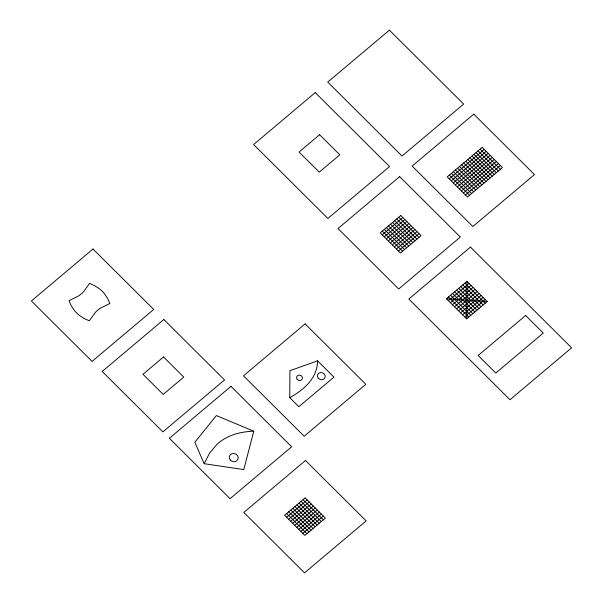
<?xml version="1.0" encoding="UTF-8"?>
<svg xmlns="http://www.w3.org/2000/svg" width="603" height="603" viewBox="0 0 603 603"><rect width="100%" height="100%" fill="white"/><g stroke="black" fill="none" stroke-linecap="round" stroke-linejoin="round"><path stroke-width="0.9" d="M289.726 397.663L289.953 370.694L317.577 360.805L333.964 377.124L298.832 406.724L289.726 397.663C300.618 391.633 311.404 383.342 315.768 371.229A39.037 35.087 19.7 0 0 317.442 363.488L317.577 360.805M466.654 318.851L466.963 281.397L446.424 298.711L466.654 318.851L487.201 301.538L466.963 281.397M253.773 431.198L243.763 469.579L204.168 463.715L194.844 442.24L216.341 415.557L253.773 431.198C244.147 431.522 234.409 433.399 225.876 438.012A50.328 45.233 19.7 0 0 216.869 444.464L209.633 453.034L204.168 463.715M382.264 234.846L402.804 217.54M449.28 178.865L484.209 149.438M384.284 236.858L404.832 219.552M451.3 180.877L486.229 151.451M386.304 238.878L406.852 221.565M453.328 182.89L488.257 153.464M388.332 240.891L408.879 223.577M455.348 184.91L490.277 155.476M390.352 242.903L410.899 225.597M457.375 186.922L492.304 157.496M392.38 244.916L412.927 227.61M459.396 188.935L494.324 159.509M394.4 246.929L414.947 229.622M461.423 190.947L496.344 161.521M396.427 248.949L416.967 231.635M463.443 192.96L498.372 163.534M398.447 250.961L418.995 233.647M465.463 194.98L500.392 165.546M448.444 300.724L468.991 283.418M450.464 302.736L471.011 285.43M452.491 304.756L473.038 287.443M454.511 306.769L475.058 289.455M456.539 308.781L477.086 291.468M458.559 310.794L479.106 293.488M460.586 312.806L481.126 295.5M462.607 314.826L483.154 297.513M464.627 316.839L485.174 299.525M286.629 517.276L307.176 499.962M288.656 519.289L309.196 501.975M290.676 521.301L311.223 503.987M292.704 523.314L313.243 506.007M294.724 525.326L315.271 508.02M296.744 527.346L317.291 510.032M298.771 529.359L319.319 512.045M300.791 531.371L321.339 514.058M302.819 533.384L323.359 516.078M446.424 298.711L487.201 301.538M480.131 149.152L500.362 169.292M478.073 150.886L498.312 171.026M476.023 152.619L496.254 172.76M473.966 154.345L494.196 174.486M471.915 156.079L492.146 176.219M469.858 157.813L490.088 177.953M467.8 159.539L488.038 179.679M465.75 161.272L485.98 181.413M463.692 162.998L483.93 183.139M461.642 164.732L481.872 184.872M459.584 166.466L479.815 186.606M457.526 168.192L477.764 188.332M455.476 169.925L475.707 190.066M453.418 171.659L473.656 191.799M451.368 173.385L471.599 193.525M449.31 175.119L469.541 195.259M398.726 217.253L418.964 237.394M464.913 283.131L485.144 303.271M396.676 218.987L416.907 239.127M462.855 284.865L483.093 305.005M394.618 220.713L414.856 240.853M460.805 286.591L481.036 306.731M392.568 222.447L412.799 242.587M458.747 288.324L478.978 308.465M390.51 224.18L410.741 244.321M456.69 290.058L476.928 310.198M388.46 225.906L408.691 246.047M454.639 291.784L474.87 311.924M386.402 227.64L406.633 247.78M452.582 293.518L472.82 313.658M384.345 229.374L404.583 249.514M450.531 295.251L470.762 315.392M382.294 231.1L402.525 251.24M448.474 296.978L468.704 317.118M303.098 499.683L323.329 519.816M301.04 501.41L321.278 521.55M298.99 503.143L319.221 523.283M296.932 504.869L317.17 525.009M294.882 506.603L315.113 526.743M292.824 508.337L313.055 528.477M290.774 510.063L311.005 530.203M288.716 511.796L308.947 531.936M286.659 513.53L306.897 533.67M89.583 283.372L83.659 291.633A38.984 35.034 19.7 0 1 78.526 295.96L69.036 300.686L71.267 305.781L74.222 310.266A29.298 26.336 19.7 0 0 79.279 315.301L83.915 318.369L89.274 320.826L95.199 312.565A38.984 35.034 19.7 0 1 100.332 308.231L109.821 303.513L107.59 298.417L104.636 293.932A29.298 26.336 19.7 0 0 99.578 288.897L94.942 285.83L89.583 283.372M93.013 249.024L31.379 300.957L92.078 361.378L153.712 309.445L93.013 249.024M315.241 92.613L253.607 144.547L327.889 218.482L389.523 166.549L315.241 92.613M389.387 30.15L327.746 82.083L402.028 156.019L463.662 104.085L389.387 30.15M319.59 134.703L299.043 152.009L319.273 172.149L339.821 154.843L319.59 134.703M163.835 319.515L102.193 371.448L162.893 431.869L224.535 379.935L163.835 319.515M163.519 356.968L142.971 374.282L163.209 394.415L183.749 377.109L163.519 356.968M399.638 176.619L338.004 228.552L398.704 288.973L460.338 237.039L399.638 176.619M473.777 114.155L412.143 166.089L472.842 226.509L534.477 174.576L473.777 114.155M400.784 215.527L380.237 232.833L400.475 252.974L421.015 235.667L400.784 215.527M482.181 147.426L447.26 176.852L467.491 196.993L502.42 167.566L482.181 147.426M230.979 386.357L169.345 438.283L230.044 498.704L291.679 446.778L230.979 386.357M305.118 323.886L243.484 375.82L304.183 436.24L365.817 384.307L305.118 323.886M470.453 247.109L408.819 299.043L509.987 399.744L571.621 347.81L470.453 247.109M305.465 460.496L243.831 512.429L304.53 572.85L366.164 520.917L305.465 460.496M305.156 497.95L284.608 515.256L304.839 535.396L325.386 518.09L305.156 497.95M525.628 315.49L478.141 355.499L495.779 373.061L543.273 333.044L525.628 315.49M312.784 150.192L312.784 150.192M314.133 151.534L314.133 151.534M297.226 379.385A2.955 2.653 19.7 0 0 302.216 378.955A2.955 2.653 19.7 0 0 299.028 375.149A2.955 2.653 19.7 0 0 297.226 379.385M230.286 460.021A4.515 4.055 19.7 0 0 237.914 459.328A4.515 4.055 19.7 0 0 232.999 453.531A4.515 4.055 19.7 0 0 230.286 460.021M318.286 378.209A3.935 3.535 19.7 0 0 324.949 377.644A3.935 3.535 19.7 0 0 320.69 372.571A3.935 3.535 19.7 0 0 318.286 378.209"/></g></svg>
